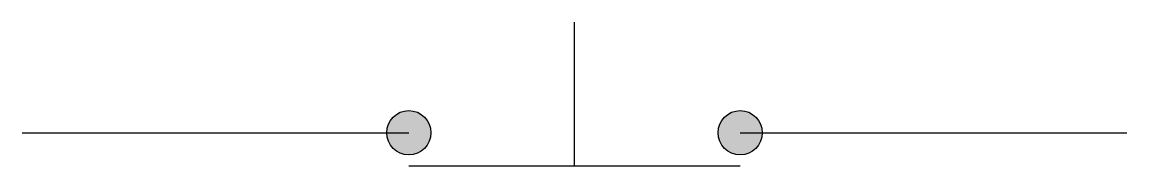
# Model space of a CAD drawing. Header units: millimetres. Extents: x 0 to 100, y -3 to 10.
import ezdxf

# ---------------------------------------------------------------- set-up
doc = ezdxf.new("R2010")
doc.units = ezdxf.units.MM
doc.layers.get('0').update_dxf_attribs({"lineweight": 25, "true_color": 0xffffff})

msp = doc.modelspace()

# ---------------------------------------------------------------- hatches: boundary and pattern name
h = msp.add_hatch(color=256)
edge = h.paths.add_edge_path()
edge.add_arc((35, 0), 2, 0, 360)
h = msp.add_hatch(color=256)
edge = h.paths.add_edge_path()
edge.add_arc((65, 0), 2, 0, 360)

# ---------------------------------------------------------------- linework, layer by layer
for p, q in [((50, -3), (50, 10)), ((0, 0), (35, 0)), ((65, 0), (100, 0)), ((35, -3), (65, -3))]:
    msp.add_line(p, q)
for centre in [(35, 0), (65, 0)]:
    msp.add_circle(centre, 2)

doc.saveas('drawing.dxf')
